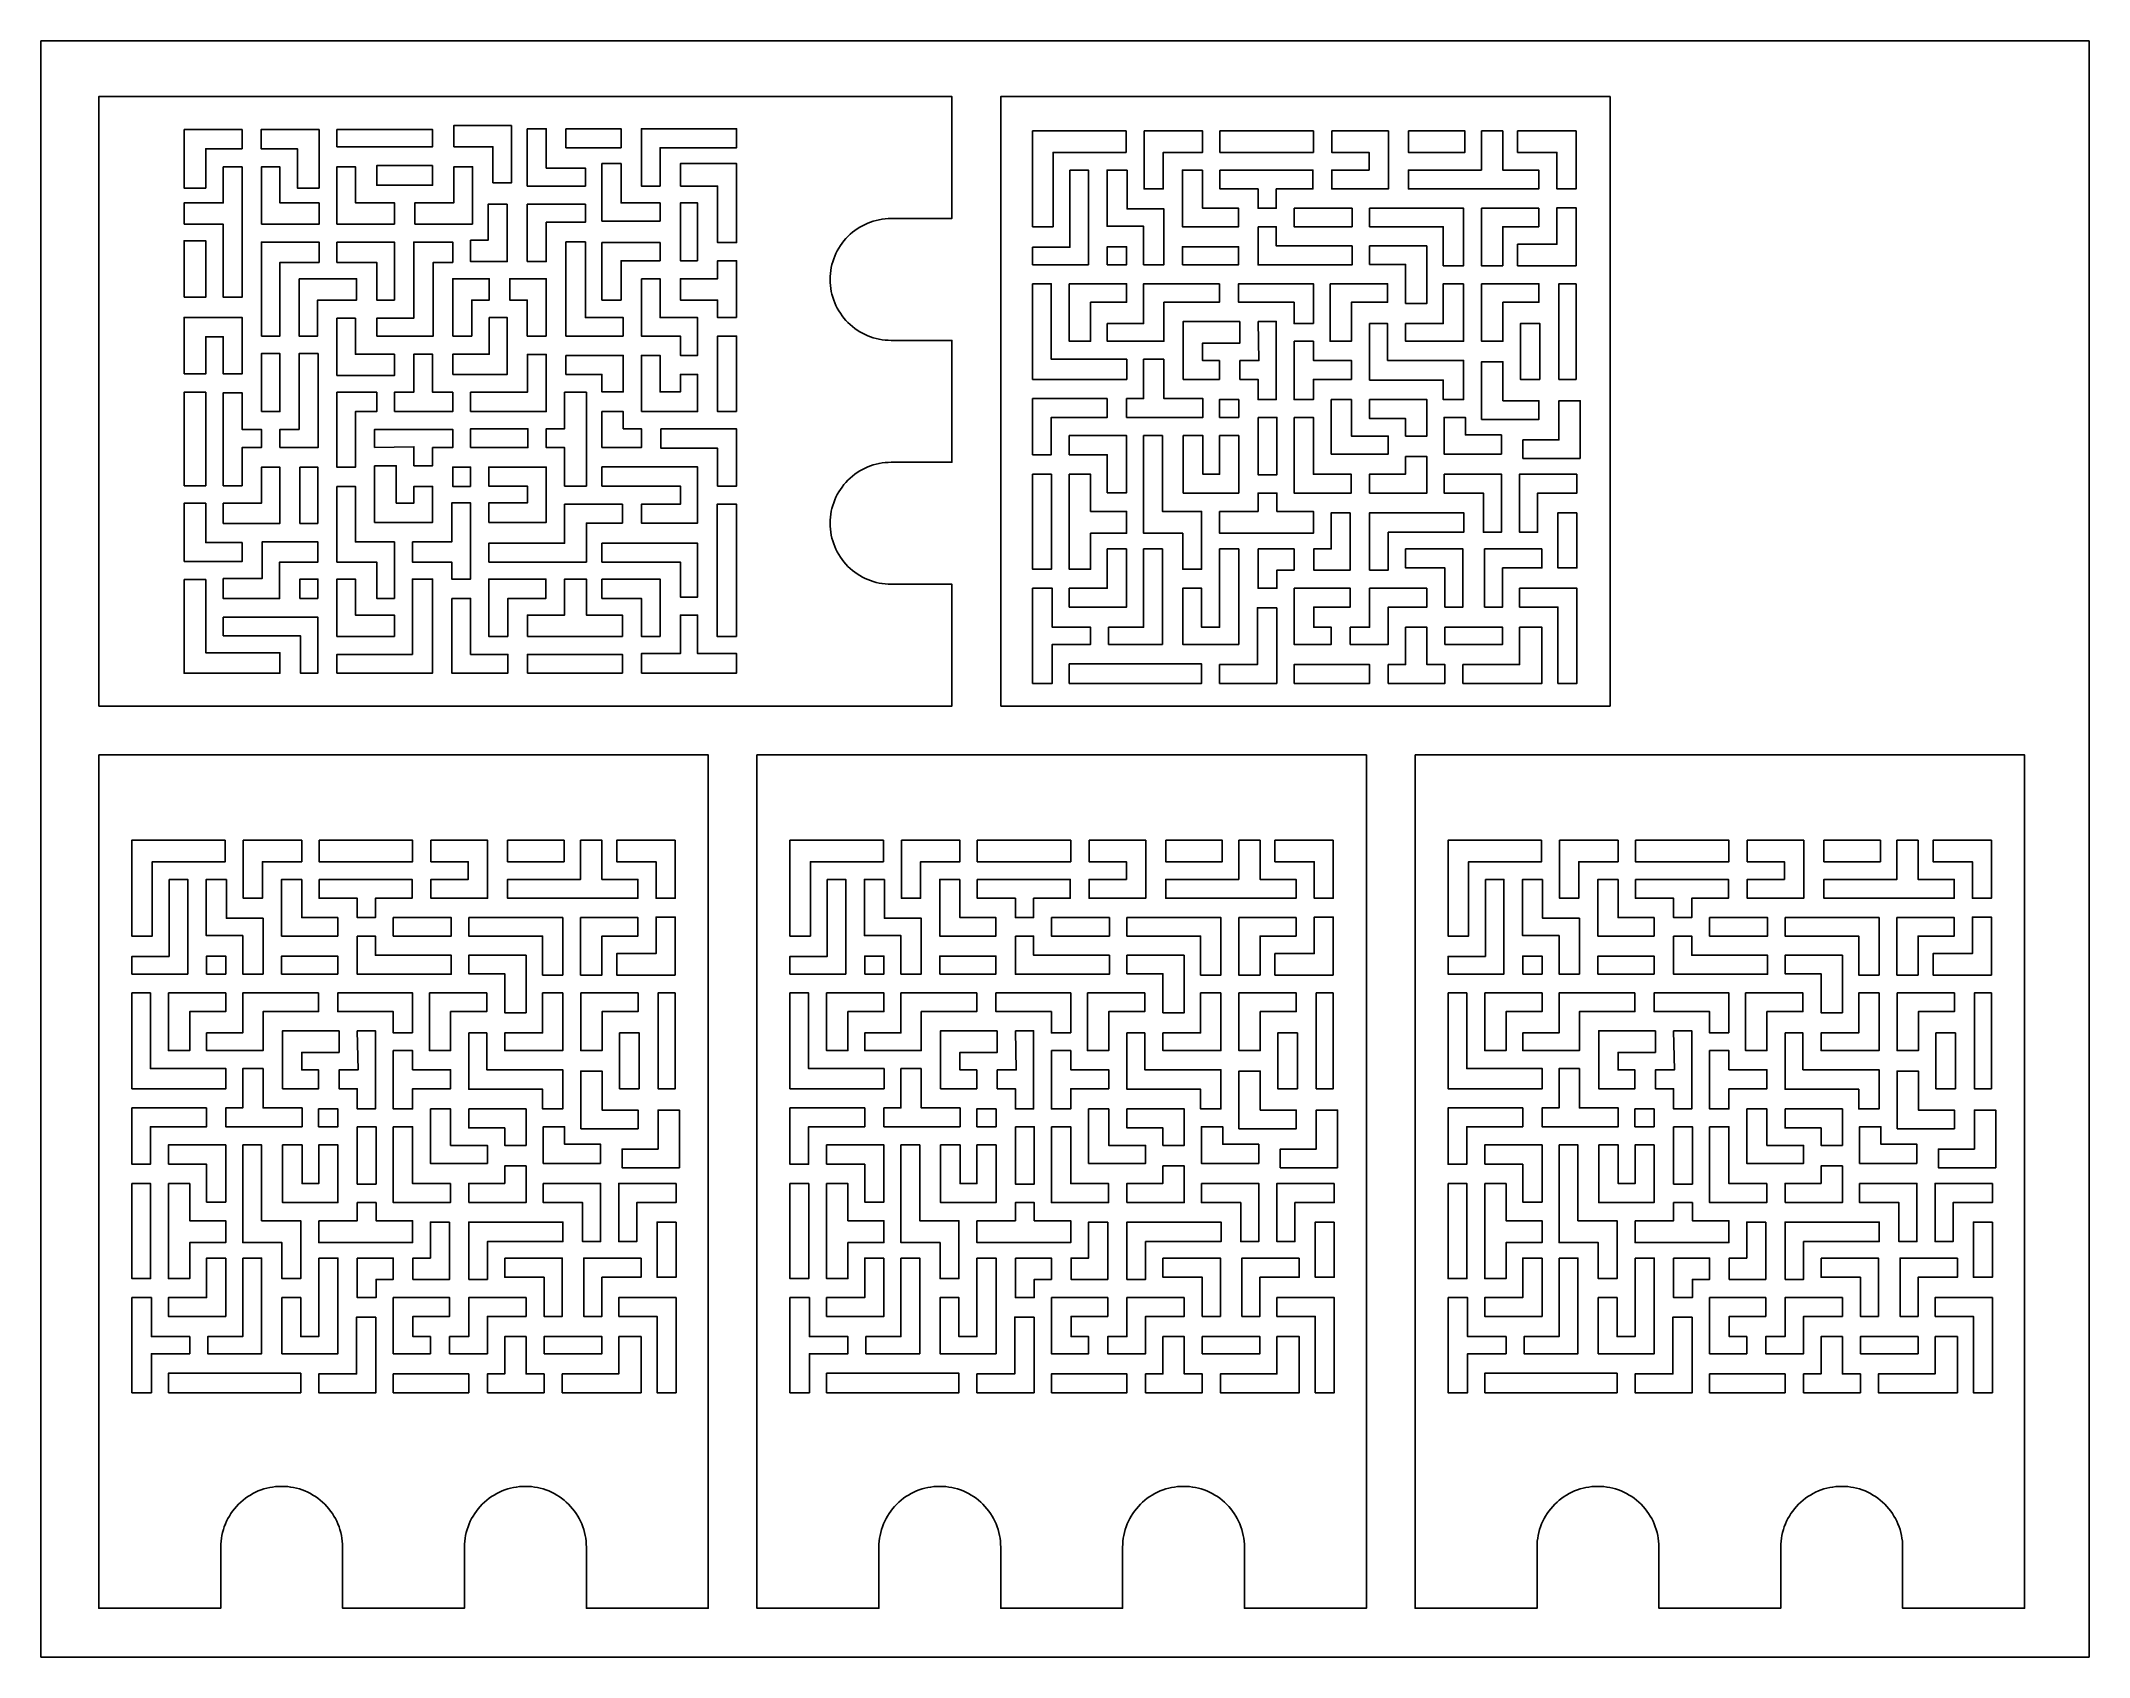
# Model space of a CAD drawing. Header units: millimetres. Extents: x 0 to 840, y 0 to 663.
import ezdxf

# ---------------------------------------------------------------- set-up
doc = ezdxf.new("R2010")
doc.units = ezdxf.units.MM

msp = doc.modelspace()

# ---------------------------------------------------------------- linework, layer by layer
for points in [[(0, 0), (840.21, 0), (840.21, 662.81), (0, 662.81)], [(393.74, 390), (643.74, 390), (643.74, 640), (393.74, 640)]]:
    msp.add_lwpolyline(points, close=True)
for points in [[(23.74, 390), (23.74, 640), (373.74, 640), (373.74, 590), (348.74, 590, 0.414214), (323.74, 565, 0.414214), (348.74, 540), (373.74, 540), (373.74, 490), (348.74, 490, 0.414214), (323.74, 465, 0.414214), (348.74, 440), (373.74, 440), (373.74, 390), (23.74, 390)], [(23.74, 370), (273.74, 370), (273.74, 20), (223.74, 20), (223.74, 45, 0.414214), (198.74, 70, 0.414214), (173.74, 45), (173.74, 20), (123.74, 20), (123.74, 45, 0.414214), (98.74, 70, 0.414214), (73.74, 45), (73.74, 20), (23.74, 20), (23.74, 370)], [(293.74, 370), (543.74, 370), (543.74, 20), (493.74, 20), (493.74, 45, 0.414214), (468.74, 70, 0.414214), (443.74, 45), (443.74, 20), (393.74, 20), (393.74, 45, 0.414214), (368.74, 70, 0.414214), (343.74, 45), (343.74, 20), (293.74, 20), (293.74, 370)], [(563.74, 370), (813.74, 370), (813.74, 20), (763.74, 20), (763.74, 45, 0.414214), (738.74, 70, 0.414214), (713.74, 45), (713.74, 20), (663.74, 20), (663.74, 45, 0.414214), (638.74, 70, 0.414214), (613.74, 45), (613.74, 20), (563.74, 20), (563.74, 370)]]:
    msp.add_lwpolyline(points, format="xyb")
at = {"color": 244, "true_color": 0x991b1e}
for points in [[(58.74, 626.44), (58.74, 602.47), (67.58, 602.47), (67.58, 618.6), (82.53, 618.6), (82.53, 626.44), (58.74, 626.44)], [(114.07, 626.44), (114.07, 602.47), (105.22, 602.47), (105.22, 618.6), (90.27, 618.6), (90.27, 626.44), (114.07, 626.44)], [(193.05, 628.18), (193.05, 604.66), (185.44, 604.66), (185.44, 619.45), (169.42, 619.45), (169.42, 628.18), (193.05, 628.18)], [(193.05, 628.18), (193.05, 604.66), (185.44, 604.66), (185.44, 619.45), (169.42, 619.45), (169.42, 628.18), (193.05, 628.18)], [(199.48, 626.8), (199.48, 603.28), (223.35, 603.28), (223.35, 610.67), (207.31, 610.67), (207.31, 626.8), (199.48, 626.8)], [(254.02, 603.28), (246.33, 603.28), (246.33, 626.8), (285.34, 626.8), (285.34, 619.02), (254.02, 619.02), (254.02, 603.28)], [(445.16, 625.92), (445.16, 617.08), (415.2, 617.08), (415.2, 586.6), (406.79, 586.6), (406.79, 625.92), (445.16, 625.92)], [(452.56, 625.92), (476.54, 625.92), (476.54, 617.08), (460.41, 617.08), (460.41, 602.13), (452.56, 602.13), (452.56, 625.92)], [(529.54, 625.92), (552.76, 625.92), (552.76, 602.13), (529.54, 602.13), (529.54, 609.85), (544.82, 609.85), (544.82, 617.08), (529.54, 617.08), (529.54, 625.92)], [(590.93, 625.92), (599.67, 625.92), (599.67, 609.85), (614.45, 609.85), (614.45, 602.13), (560.99, 602.13), (560.99, 609.85), (590.93, 609.85), (590.93, 625.92)], [(629.74, 625.92), (605.76, 625.92), (605.76, 617.08), (621.89, 617.08), (621.89, 602.13), (629.74, 602.13), (629.74, 625.92)], [(58.74, 587.64), (58.74, 596.37), (74.81, 596.37), (74.81, 611.16), (82.53, 611.16), (82.53, 557.7), (74.81, 557.7), (74.81, 587.64), (58.74, 587.64)], [(90.44, 587.64), (90.44, 611.16), (98.06, 611.16), (98.06, 596.37), (114.07, 596.37), (114.07, 587.64), (90.44, 587.64)], [(121.39, 587.72), (121.39, 611.25), (129.01, 611.25), (129.01, 596.46), (145.02, 596.46), (145.02, 587.72), (121.39, 587.72)], [(177.04, 587.72), (177.04, 611.25), (169.42, 611.25), (169.42, 596.46), (153.41, 596.46), (153.41, 587.72), (177.04, 587.72)], [(230.15, 612.49), (230.15, 588.97), (254.02, 588.97), (254.02, 596.36), (237.98, 596.36), (237.98, 612.49), (230.15, 612.49)], [(262.33, 603.28), (262.33, 612.49), (285.34, 612.49), (285.34, 580.09), (277.6, 580.09), (277.6, 603.28), (262.33, 603.28)], [(422.15, 609.85), (429.74, 609.85), (429.74, 571.03), (406.83, 571.03), (406.83, 578.24), (422.15, 578.24), (422.15, 609.85)], [(445.6, 609.85), (437.4, 609.85), (437.4, 586.79), (452.36, 586.79), (452.36, 571.03), (460.67, 571.03), (460.67, 593.94), (445.6, 593.94), (445.6, 609.85)], [(476.54, 609.85), (468.25, 609.85), (468.25, 586.6), (491.3, 586.6), (491.3, 594.22), (476.54, 594.22), (476.54, 609.85)], [(483.66, 609.85), (521.8, 609.85), (521.8, 602.13), (506.77, 602.13), (506.77, 594.22), (499.3, 594.22), (499.3, 602.13), (483.66, 602.13), (483.66, 609.85)], [(191.28, 595.86), (191.28, 572.34), (176.26, 572.34), (176.26, 581.07), (183.45, 581.07), (183.45, 595.86), (191.28, 595.86)], [(199.48, 572.34), (199.48, 595.86), (223.35, 595.86), (223.35, 588.47), (207.31, 588.47), (207.31, 572.34), (199.48, 572.34)], [(545.07, 594.22), (583.61, 594.22), (583.61, 570.59), (575.31, 570.59), (575.31, 586.6), (545.07, 586.6), (545.07, 594.22)], [(590.93, 594.22), (614.45, 594.22), (614.45, 586.6), (599.67, 586.6), (599.67, 570.59), (590.93, 570.59), (590.93, 594.22)], [(629.74, 570.59), (605.76, 570.59), (605.76, 579.44), (621.89, 579.44), (621.89, 594.39), (629.74, 594.39), (629.74, 570.59)], [(90.44, 541.78), (90.44, 580.32), (114.07, 580.32), (114.07, 572.02), (98.06, 572.02), (98.06, 541.78), (90.44, 541.78)], [(121.39, 580.32), (121.39, 572.02), (137.75, 572.02), (137.75, 556.57), (145.02, 556.57), (145.02, 580.32), (121.39, 580.32)], [(137.75, 541.78), (137.75, 549.11), (152.9, 549.11), (152.9, 580.32), (168.9, 580.32), (168.9, 572.02), (160.9, 572.02), (160.9, 541.78), (137.75, 541.78)], [(238.88, 541.78), (215.36, 541.78), (215.36, 580.4), (223.35, 580.4), (223.35, 549.39), (238.88, 549.39), (238.88, 541.78)], [(230.15, 556.57), (230.15, 580.09), (254.02, 580.09), (254.02, 572.7), (237.98, 572.7), (237.98, 556.57), (230.15, 556.57)], [(499.3, 586.6), (499.3, 570.95), (537.88, 570.95), (537.88, 578.78), (506.77, 578.78), (506.77, 586.6), (499.3, 586.6)], [(285.34, 549.39), (277.6, 549.39), (277.6, 556.57), (262.33, 556.57), (262.33, 565.3), (277.6, 565.3), (277.6, 572.7), (285.34, 572.7), (285.34, 549.39)], [(568.59, 578.78), (545.07, 578.78), (545.07, 571.16), (559.86, 571.16), (559.86, 555.15), (568.59, 555.15), (568.59, 578.78)], [(105.88, 565.3), (105.88, 541.78), (113.5, 541.78), (113.5, 556.57), (129.51, 556.57), (129.51, 565.3), (105.88, 565.3)], [(168.9, 541.78), (168.9, 565.3), (183.92, 565.3), (183.92, 556.57), (176.74, 556.57), (176.74, 541.78), (168.9, 541.78)], [(207.31, 541.78), (207.31, 565.3), (192.3, 565.3), (192.3, 556.57), (199.48, 556.57), (199.48, 541.78), (207.31, 541.78)], [(246.33, 565.3), (246.33, 541.78), (262.33, 541.78), (262.33, 533.87), (269.37, 533.87), (269.37, 549.39), (254.01, 549.39), (254.01, 565.3), (246.33, 565.3)], [(406.83, 563.27), (414.49, 563.27), (414.49, 532.25), (445.43, 532.25), (445.43, 523.98), (406.83, 523.98), (406.83, 563.27)], [(421.87, 563.27), (445.39, 563.27), (445.39, 555.65), (430.6, 555.65), (430.6, 539.64), (421.87, 539.64), (421.87, 563.27)], [(483.44, 563.27), (483.44, 555.65), (460.67, 555.65), (460.67, 539.64), (437.47, 539.64), (437.47, 546.91), (452.36, 546.91), (452.36, 563.27), (483.44, 563.27)], [(522.02, 546.91), (522.02, 563.27), (491.3, 563.27), (491.3, 555.65), (514.08, 555.65), (514.08, 546.91), (522.02, 546.91)], [(528.88, 563.27), (552.41, 563.27), (552.41, 555.65), (537.62, 555.65), (537.62, 539.64), (528.88, 539.64), (528.88, 563.27)], [(583.61, 563.27), (575.31, 563.27), (575.31, 546.91), (559.86, 546.91), (559.86, 539.64), (583.61, 539.64), (583.61, 563.27)], [(591.02, 563.27), (614.54, 563.27), (614.54, 555.65), (599.75, 555.65), (599.75, 539.64), (591.02, 539.64), (591.02, 563.27)], [(58.74, 526.25), (58.74, 549.46), (82.53, 549.46), (82.53, 526.25), (74.81, 526.25), (74.81, 541.53), (67.58, 541.53), (67.58, 526.25), (58.74, 526.25)], [(121.39, 525.59), (121.39, 549.11), (129.01, 549.11), (129.01, 534.32), (145.02, 534.32), (145.02, 525.59), (121.39, 525.59)], [(168.9, 526.03), (168.9, 534.32), (183.92, 534.32), (183.92, 549.39), (191.28, 549.39), (191.28, 526.03), (168.9, 526.03)], [(491.86, 547.77), (468.65, 547.77), (468.65, 523.98), (483.44, 523.98), (483.44, 531.69), (476.58, 531.69), (476.58, 538.93), (491.86, 538.93), (491.86, 547.77)], [(499.3, 547.77), (506.77, 547.77), (506.77, 515.76), (499.3, 515.76), (499.3, 523.98), (491.86, 523.98), (491.86, 531.69), (499.65, 531.69), (499.3, 547.77)], [(545.07, 546.91), (552.41, 546.91), (552.41, 531.76), (583.61, 531.76), (583.61, 515.76), (575.31, 515.76), (575.31, 523.76), (545.07, 523.76), (545.07, 546.91)], [(514.08, 539.64), (522.02, 539.64), (522.02, 531.76), (537.62, 531.76), (537.62, 523.98), (522.02, 523.98), (522.02, 515.76), (514.08, 515.76), (514.08, 539.64)], [(98.06, 496.01), (113.71, 496.01), (113.71, 534.58), (105.88, 534.58), (105.88, 503.47), (98.06, 503.47), (98.06, 496.01)], [(145.02, 510.79), (145.02, 518.72), (152.9, 518.72), (152.9, 534.32), (160.68, 534.32), (160.68, 518.72), (168.9, 518.72), (168.9, 510.79), (145.02, 510.79)], [(176.27, 510.79), (176.27, 518.72), (199.57, 518.72), (199.57, 534.25), (207.31, 534.25), (207.31, 510.79), (176.27, 510.79)], [(215.36, 533.87), (238.88, 533.87), (238.88, 518.85), (230.15, 518.85), (230.15, 526.03), (215.36, 526.03), (215.36, 533.87)], [(246.33, 510.79), (246.33, 533.87), (254.01, 533.87), (254.01, 518.85), (262.33, 518.85), (262.33, 526.03), (269.37, 526.03), (269.37, 510.79), (246.33, 510.79)], [(460.67, 532.25), (452.36, 532.25), (452.36, 516.17), (445.39, 516.17), (445.39, 508.39), (445.39, 508.39), (476.65, 508.39), (476.65, 516.17), (460.67, 516.17), (460.67, 532.25)], [(591.02, 507.62), (614.54, 507.62), (614.54, 515.24), (599.75, 515.24), (599.75, 531.25), (591.02, 531.25), (591.02, 507.62)], [(74.81, 480.37), (74.81, 518.51), (82.53, 518.51), (82.53, 503.47), (90.44, 503.47), (90.44, 496.01), (82.53, 496.01), (82.53, 480.37), (74.81, 480.37)], [(137.75, 518.72), (121.39, 518.72), (121.39, 488), (129.01, 488), (129.01, 510.79), (137.75, 510.79), (137.75, 518.72)], [(214.81, 480.22), (214.81, 496.01), (207.31, 496.01), (207.31, 503.76), (214.81, 503.76), (214.81, 518.72), (223.78, 518.72), (223.78, 480.22), (214.81, 480.22)], [(437.47, 516.17), (437.47, 508.39), (414.49, 508.39), (414.49, 493.07), (406.83, 493.07), (406.83, 516.17), (437.47, 516.17)], [(529.33, 515.76), (537.62, 515.76), (537.62, 500.74), (552.69, 500.74), (552.69, 493.38), (529.33, 493.38), (529.33, 515.76)], [(545.07, 515.76), (568.59, 515.76), (568.59, 500.74), (559.86, 500.74), (559.86, 507.92), (545.07, 507.92), (545.07, 515.76)], [(631.48, 491.61), (607.95, 491.61), (607.95, 499.22), (622.74, 499.22), (622.74, 515.24), (631.48, 515.24), (631.48, 491.61)], [(631.48, 491.61), (607.95, 491.61), (607.95, 499.22), (622.74, 499.22), (622.74, 515.24), (631.48, 515.24), (631.48, 491.61)], [(230.15, 496.01), (230.15, 510.79), (238.88, 510.79), (238.88, 503.76), (246.33, 503.76), (246.33, 496.01), (230.15, 496.01)], [(514.08, 508.39), (522.02, 508.39), (522.02, 485.08), (537.54, 485.08), (537.54, 477.35), (514.08, 477.35), (514.08, 508.39)], [(599.16, 493.38), (575.63, 493.38), (575.63, 508.4), (584.37, 508.4), (584.37, 501.21), (599.16, 501.21), (599.16, 493.38)], [(136.89, 496.01), (136.89, 503.47), (168.9, 503.47), (168.9, 496.01), (160.68, 496.01), (160.68, 488.56), (152.97, 488.56), (152.97, 496.35), (136.89, 496.01)], [(254.3, 503.69), (254.3, 495.75), (277.6, 495.75), (277.6, 480.22), (285.34, 480.22), (285.34, 503.69), (254.3, 503.69)], [(421.87, 493.07), (421.87, 500.97), (445.39, 500.97), (445.39, 477.49), (437.47, 477.49), (437.47, 493.07), (421.87, 493.07)], [(452.36, 500.97), (460.09, 500.97), (460.09, 469.85), (476.12, 469.85), (476.12, 446.13), (468.39, 446.13), (468.39, 460.88), (452.36, 460.88), (452.36, 500.97)], [(468.65, 500.97), (476.65, 500.97), (476.65, 485.08), (483.52, 485.08), (483.52, 500.97), (491.36, 500.97), (491.36, 477.35), (468.65, 477.35), (468.65, 500.97)], [(74.81, 473.24), (74.81, 464.96), (98.06, 464.96), (98.06, 488), (90.44, 488), (90.44, 473.24), (74.81, 473.24)], [(136.89, 488.56), (136.89, 465.35), (160.68, 465.35), (160.68, 480.14), (152.97, 480.14), (152.97, 473.28), (145.73, 473.28), (145.73, 488.56), (136.89, 488.56)], [(183.69, 465.35), (183.69, 473.36), (199.57, 473.36), (199.57, 480.22), (183.69, 480.22), (183.69, 488.06), (207.31, 488.06), (207.31, 465.35), (183.69, 465.35)], [(230.15, 480.22), (230.15, 488.12), (269.37, 488.12), (269.37, 465.1), (246.33, 465.1), (246.33, 472.83), (262.33, 472.83), (262.33, 480.22), (230.15, 480.22)], [(545.07, 477.35), (568.59, 477.35), (568.59, 492.36), (559.86, 492.36), (559.86, 485.18), (545.07, 485.18), (545.07, 477.35)], [(121.39, 480.14), (129.01, 480.14), (129.01, 457.38), (145.02, 457.38), (145.02, 434.18), (137.75, 434.18), (137.75, 449.07), (121.39, 449.07), (121.39, 480.14)], [(421.87, 485.08), (430.6, 485.08), (430.6, 469.85), (445.39, 469.85), (445.39, 460.88), (430.6, 460.88), (430.6, 446.13), (421.87, 446.13), (421.87, 485.08)], [(575.63, 485.18), (599.16, 485.18), (599.16, 461.31), (591.76, 461.31), (591.76, 477.35), (575.63, 477.35), (575.63, 485.18)], [(630.1, 485.18), (606.57, 485.18), (606.57, 461.31), (613.97, 461.31), (613.97, 477.35), (630.1, 477.35), (630.1, 485.18)], [(58.74, 449.27), (58.74, 473.24), (67.58, 473.24), (67.58, 457.11), (82.53, 457.11), (82.53, 449.27), (58.74, 449.27)], [(152.41, 457.38), (152.41, 449.07), (168.49, 449.07), (168.49, 442.1), (176.27, 442.1), (176.27, 442.1), (176.27, 473.36), (168.49, 473.36), (168.49, 457.38), (152.41, 457.38)], [(183.69, 449.07), (183.69, 456.79), (214.81, 456.79), (214.81, 472.83), (238.53, 472.83), (238.53, 465.1), (223.78, 465.1), (223.78, 449.07), (183.69, 449.07)], [(483.52, 469.85), (499.3, 469.85), (499.3, 477.35), (507.05, 477.35), (507.05, 469.85), (522.02, 469.85), (522.02, 460.88), (483.52, 460.88), (483.52, 469.85)], [(537.16, 469.3), (537.16, 445.78), (522.14, 445.78), (522.14, 454.51), (529.33, 454.51), (529.33, 469.3), (537.16, 469.3)], [(545.07, 445.78), (545.07, 469.3), (583.7, 469.3), (583.7, 461.31), (552.69, 461.31), (552.69, 445.78), (545.07, 445.78)], [(74.81, 442.31), (74.81, 434.11), (97.87, 434.11), (97.87, 449.07), (113.63, 449.07), (113.63, 457.38), (90.72, 457.38), (90.72, 442.31), (74.81, 442.31)], [(230.15, 449.07), (230.15, 456.79), (269.37, 456.79), (269.37, 434.7), (262.33, 434.7), (262.33, 449.07), (230.15, 449.07)], [(445.39, 454.51), (437.47, 454.51), (437.47, 438.33), (421.87, 438.33), (421.87, 430.65), (445.39, 430.65), (445.39, 454.51)], [(452.36, 454.51), (460.09, 454.51), (460.09, 415.29), (438, 415.29), (438, 422.33), (452.36, 422.33), (452.36, 454.51)], [(483.52, 454.51), (491.41, 454.51), (491.41, 415.29), (468.39, 415.29), (468.39, 438.33), (476.12, 438.33), (476.12, 422.33), (483.52, 422.33), (483.52, 454.51)], [(499.3, 454.51), (514.08, 454.51), (514.08, 445.78), (507.05, 445.78), (507.05, 438.33), (499.3, 438.33), (499.3, 454.51)], [(559.86, 454.51), (583.38, 454.51), (583.38, 430.64), (575.99, 430.64), (575.99, 446.68), (559.86, 446.68), (559.86, 454.51)], [(615.78, 454.51), (592.26, 454.51), (592.26, 430.64), (599.65, 430.64), (599.65, 446.68), (615.78, 446.68), (615.78, 454.51)], [(58.74, 441.87), (67.58, 441.87), (67.58, 411.9), (98.06, 411.9), (98.06, 403.5), (58.74, 403.5), (58.74, 441.87)], [(121.39, 403.54), (121.39, 411.2), (152.41, 411.2), (152.41, 442.14), (160.68, 442.14), (160.68, 403.54), (121.39, 403.54)], [(121.39, 418.58), (121.39, 442.1), (129.01, 442.1), (129.01, 427.31), (145.02, 427.31), (145.02, 418.58), (121.39, 418.58)], [(191.59, 418.58), (183.69, 418.58), (183.69, 442.1), (207.17, 442.1), (207.17, 434.18), (191.59, 434.18), (191.59, 418.58)], [(199.57, 418.58), (199.57, 427.31), (214.81, 427.31), (214.81, 442.1), (223.78, 442.1), (223.78, 427.31), (238.53, 427.31), (238.53, 418.58), (199.57, 418.58)], [(230.15, 442.1), (230.15, 434.18), (246.33, 434.18), (246.33, 418.58), (254.01, 418.58), (254.01, 442.1), (230.15, 442.1)], [(406.83, 438.33), (414.84, 438.33), (414.84, 422.33), (430.6, 422.33), (430.6, 415.29), (414.84, 415.29), (414.84, 399.32), (406.83, 399.32), (406.83, 438.33)], [(514.08, 438.33), (537.16, 438.33), (537.16, 430.65), (522.14, 430.65), (522.14, 422.33), (529.33, 422.33), (529.33, 415.29), (514.08, 415.29), (514.08, 438.33)], [(568.59, 438.33), (545.07, 438.33), (545.07, 422.33), (537.16, 422.33), (537.16, 415.29), (552.69, 415.29), (552.69, 430.65), (568.59, 430.65), (568.59, 438.33)], [(606.57, 430.64), (606.57, 438.33), (630.1, 438.33), (630.1, 399.32), (622.31, 399.32), (622.31, 430.64), (606.57, 430.64)], [(168.49, 434.18), (176.27, 434.18), (176.27, 411.2), (191.59, 411.2), (191.59, 403.54), (168.49, 403.54), (168.49, 434.18)], [(506.98, 430.36), (499.04, 430.36), (499.04, 407.06), (483.52, 407.06), (483.52, 399.32), (506.98, 399.32), (506.98, 430.36)], [(74.81, 418.85), (74.81, 426.45), (113.63, 426.45), (113.63, 403.54), (106.42, 403.54), (106.42, 418.85), (74.81, 418.85)], [(246.33, 403.54), (246.33, 411.55), (262.33, 411.55), (262.33, 427.31), (269.37, 427.31), (269.37, 411.55), (285.34, 411.55), (285.34, 403.54), (246.33, 403.54)], [(552.69, 399.32), (552.69, 407.06), (559.86, 407.06), (559.86, 422.33), (568.59, 422.33), (568.59, 407.06), (575.99, 407.06), (575.99, 399.32), (552.69, 399.32)], [(606.57, 422.33), (615.78, 422.33), (615.78, 399.32), (583.38, 399.32), (583.38, 407.06), (606.57, 407.06), (606.57, 422.33)], [(75.61, 335), (75.61, 326.15), (45.64, 326.15), (45.64, 295.68), (37.24, 295.68), (37.24, 335), (75.61, 335)], [(83, 335), (106.98, 335), (106.98, 326.15), (90.85, 326.15), (90.85, 311.21), (83, 311.21), (83, 335)], [(159.99, 335), (183.2, 335), (183.2, 311.21), (159.99, 311.21), (159.99, 318.92), (175.27, 318.92), (175.27, 326.15), (159.99, 326.15), (159.99, 335)], [(221.38, 335), (230.11, 335), (230.11, 318.92), (244.9, 318.92), (244.9, 311.21), (191.43, 311.21), (191.43, 318.92), (221.38, 318.92), (221.38, 335)], [(260.18, 335), (236.21, 335), (236.21, 326.15), (252.34, 326.15), (252.34, 311.21), (260.18, 311.21), (260.18, 335)], [(345.61, 335), (345.61, 326.15), (315.64, 326.15), (315.64, 295.68), (307.24, 295.68), (307.24, 335), (345.61, 335)], [(353, 335), (376.98, 335), (376.98, 326.15), (360.85, 326.15), (360.85, 311.21), (353, 311.21), (353, 335)], [(429.99, 335), (453.2, 335), (453.2, 311.21), (429.99, 311.21), (429.99, 318.92), (445.27, 318.92), (445.27, 326.15), (429.99, 326.15), (429.99, 335)], [(491.38, 335), (500.11, 335), (500.11, 318.92), (514.9, 318.92), (514.9, 311.21), (461.43, 311.21), (461.43, 318.92), (491.38, 318.92), (491.38, 335)], [(530.18, 335), (506.21, 335), (506.21, 326.15), (522.34, 326.15), (522.34, 311.21), (530.18, 311.21), (530.18, 335)], [(615.61, 335), (615.61, 326.15), (585.64, 326.15), (585.64, 295.68), (577.24, 295.68), (577.24, 335), (615.61, 335)], [(623, 335), (646.98, 335), (646.98, 326.15), (630.85, 326.15), (630.85, 311.21), (623, 311.21), (623, 335)], [(699.99, 335), (723.2, 335), (723.2, 311.21), (699.99, 311.21), (699.99, 318.92), (715.27, 318.92), (715.27, 326.15), (699.99, 326.15), (699.99, 335)], [(761.38, 335), (770.11, 335), (770.11, 318.92), (784.9, 318.92), (784.9, 311.21), (731.43, 311.21), (731.43, 318.92), (761.38, 318.92), (761.38, 335)], [(800.18, 335), (776.21, 335), (776.21, 326.15), (792.34, 326.15), (792.34, 311.21), (800.18, 311.21), (800.18, 335)], [(52.59, 318.93), (60.19, 318.93), (60.19, 280.11), (37.28, 280.11), (37.28, 287.32), (52.59, 287.32), (52.59, 318.93)], [(76.05, 318.93), (67.84, 318.93), (67.84, 295.86), (82.8, 295.86), (82.8, 280.11), (91.12, 280.11), (91.12, 303.02), (76.05, 303.02), (76.05, 318.93)], [(106.98, 318.92), (98.7, 318.92), (98.7, 295.68), (121.74, 295.68), (121.74, 303.3), (106.98, 303.3), (106.98, 318.92)], [(114.1, 318.92), (152.25, 318.92), (152.25, 311.21), (137.21, 311.21), (137.21, 303.3), (129.75, 303.3), (129.75, 311.21), (114.1, 311.21), (114.1, 318.92)], [(322.59, 318.93), (330.19, 318.93), (330.19, 280.11), (307.28, 280.11), (307.28, 287.32), (322.59, 287.32), (322.59, 318.93)], [(346.05, 318.93), (337.84, 318.93), (337.84, 295.86), (352.8, 295.86), (352.8, 280.11), (361.12, 280.11), (361.12, 303.02), (346.05, 303.02), (346.05, 318.93)], [(376.98, 318.92), (368.7, 318.92), (368.7, 295.68), (391.74, 295.68), (391.74, 303.3), (376.98, 303.3), (376.98, 318.92)], [(384.1, 318.92), (422.25, 318.92), (422.25, 311.21), (407.21, 311.21), (407.21, 303.3), (399.75, 303.3), (399.75, 311.21), (384.1, 311.21), (384.1, 318.92)], [(592.59, 318.93), (600.19, 318.93), (600.19, 280.11), (577.28, 280.11), (577.28, 287.32), (592.59, 287.32), (592.59, 318.93)], [(616.05, 318.93), (607.84, 318.93), (607.84, 295.86), (622.8, 295.86), (622.8, 280.11), (631.12, 280.11), (631.12, 303.02), (616.05, 303.02), (616.05, 318.93)], [(646.98, 318.92), (638.7, 318.92), (638.7, 295.68), (661.74, 295.68), (661.74, 303.3), (646.98, 303.3), (646.98, 318.92)], [(654.1, 318.92), (692.25, 318.92), (692.25, 311.21), (677.21, 311.21), (677.21, 303.3), (669.75, 303.3), (669.75, 311.21), (654.1, 311.21), (654.1, 318.92)], [(175.52, 303.3), (214.06, 303.3), (214.06, 279.67), (205.76, 279.67), (205.76, 295.68), (175.52, 295.68), (175.52, 303.3)], [(221.38, 303.3), (244.9, 303.3), (244.9, 295.68), (230.11, 295.68), (230.11, 279.67), (221.38, 279.67), (221.38, 303.3)], [(260.18, 279.67), (236.21, 279.67), (236.21, 288.52), (252.34, 288.52), (252.34, 303.46), (260.18, 303.46), (260.18, 279.67)], [(445.52, 303.3), (484.06, 303.3), (484.06, 279.67), (475.76, 279.67), (475.76, 295.68), (445.52, 295.68), (445.52, 303.3)], [(491.38, 303.3), (514.9, 303.3), (514.9, 295.68), (500.11, 295.68), (500.11, 279.67), (491.38, 279.67), (491.38, 303.3)], [(530.18, 279.67), (506.21, 279.67), (506.21, 288.52), (522.34, 288.52), (522.34, 303.46), (530.18, 303.46), (530.18, 279.67)], [(715.52, 303.3), (754.06, 303.3), (754.06, 279.67), (745.76, 279.67), (745.76, 295.68), (715.52, 295.68), (715.52, 303.3)], [(761.38, 303.3), (784.9, 303.3), (784.9, 295.68), (770.11, 295.68), (770.11, 279.67), (761.38, 279.67), (761.38, 303.3)], [(800.18, 279.67), (776.21, 279.67), (776.21, 288.52), (792.34, 288.52), (792.34, 303.46), (800.18, 303.46), (800.18, 279.67)], [(129.75, 295.68), (129.75, 280.03), (168.32, 280.03), (168.32, 287.85), (137.21, 287.85), (137.21, 295.68), (129.75, 295.68)], [(399.75, 295.68), (399.75, 280.03), (438.32, 280.03), (438.32, 287.85), (407.21, 287.85), (407.21, 295.68), (399.75, 295.68)], [(669.75, 295.68), (669.75, 280.03), (708.32, 280.03), (708.32, 287.85), (677.21, 287.85), (677.21, 295.68), (669.75, 295.68)], [(199.04, 287.85), (175.52, 287.85), (175.52, 280.24), (190.3, 280.24), (190.3, 264.23), (199.04, 264.23), (199.04, 287.85)], [(469.04, 287.85), (445.52, 287.85), (445.52, 280.24), (460.3, 280.24), (460.3, 264.23), (469.04, 264.23), (469.04, 287.85)], [(739.04, 287.85), (715.52, 287.85), (715.52, 280.24), (730.3, 280.24), (730.3, 264.23), (739.04, 264.23), (739.04, 287.85)], [(37.28, 272.35), (44.93, 272.35), (44.93, 241.33), (75.88, 241.33), (75.88, 233.05), (37.28, 233.05), (37.28, 272.35)], [(52.31, 272.35), (75.83, 272.35), (75.83, 264.73), (61.05, 264.73), (61.05, 248.72), (52.31, 248.72), (52.31, 272.35)], [(113.88, 272.35), (113.88, 264.73), (91.12, 264.73), (91.12, 248.72), (67.92, 248.72), (67.92, 255.99), (82.8, 255.99), (82.8, 272.35), (113.88, 272.35)], [(152.46, 255.99), (152.46, 272.35), (121.74, 272.35), (121.74, 264.73), (144.52, 264.73), (144.52, 255.99), (152.46, 255.99)], [(159.33, 272.35), (182.85, 272.35), (182.85, 264.73), (168.06, 264.73), (168.06, 248.72), (159.33, 248.72), (159.33, 272.35)], [(214.06, 272.35), (205.76, 272.35), (205.76, 255.99), (190.3, 255.99), (190.3, 248.72), (214.06, 248.72), (214.06, 272.35)], [(221.46, 272.35), (244.98, 272.35), (244.98, 264.73), (230.2, 264.73), (230.2, 248.72), (221.46, 248.72), (221.46, 272.35)], [(307.28, 272.35), (314.93, 272.35), (314.93, 241.33), (345.88, 241.33), (345.88, 233.05), (307.28, 233.05), (307.28, 272.35)], [(322.31, 272.35), (345.83, 272.35), (345.83, 264.73), (331.05, 264.73), (331.05, 248.72), (322.31, 248.72), (322.31, 272.35)], [(383.88, 272.35), (383.88, 264.73), (361.12, 264.73), (361.12, 248.72), (337.92, 248.72), (337.92, 255.99), (352.8, 255.99), (352.8, 272.35), (383.88, 272.35)], [(422.46, 255.99), (422.46, 272.35), (391.74, 272.35), (391.74, 264.73), (414.52, 264.73), (414.52, 255.99), (422.46, 255.99)], [(429.33, 272.35), (452.85, 272.35), (452.85, 264.73), (438.06, 264.73), (438.06, 248.72), (429.33, 248.72), (429.33, 272.35)], [(484.06, 272.35), (475.76, 272.35), (475.76, 255.99), (460.3, 255.99), (460.3, 248.72), (484.06, 248.72), (484.06, 272.35)], [(491.46, 272.35), (514.98, 272.35), (514.98, 264.73), (500.2, 264.73), (500.2, 248.72), (491.46, 248.72), (491.46, 272.35)], [(577.28, 272.35), (584.93, 272.35), (584.93, 241.33), (615.88, 241.33), (615.88, 233.05), (577.28, 233.05), (577.28, 272.35)], [(592.31, 272.35), (615.83, 272.35), (615.83, 264.73), (601.05, 264.73), (601.05, 248.72), (592.31, 248.72), (592.31, 272.35)], [(653.88, 272.35), (653.88, 264.73), (631.12, 264.73), (631.12, 248.72), (607.92, 248.72), (607.92, 255.99), (622.8, 255.99), (622.8, 272.35), (653.88, 272.35)], [(692.46, 255.99), (692.46, 272.35), (661.74, 272.35), (661.74, 264.73), (684.52, 264.73), (684.52, 255.99), (692.46, 255.99)], [(699.33, 272.35), (722.85, 272.35), (722.85, 264.73), (708.06, 264.73), (708.06, 248.72), (699.33, 248.72), (699.33, 272.35)], [(754.06, 272.35), (745.76, 272.35), (745.76, 255.99), (730.3, 255.99), (730.3, 248.72), (754.06, 248.72), (754.06, 272.35)], [(761.46, 272.35), (784.98, 272.35), (784.98, 264.73), (770.2, 264.73), (770.2, 248.72), (761.46, 248.72), (761.46, 272.35)], [(122.3, 256.85), (99.09, 256.85), (99.09, 233.05), (113.88, 233.05), (113.88, 240.77), (107.02, 240.77), (107.02, 248), (122.3, 248), (122.3, 256.85)], [(129.75, 256.85), (137.21, 256.85), (137.21, 224.83), (129.75, 224.83), (129.75, 233.05), (122.3, 233.05), (122.3, 240.77), (130.09, 240.77), (129.75, 256.85)], [(175.52, 255.99), (182.85, 255.99), (182.85, 240.84), (214.06, 240.84), (214.06, 224.83), (205.76, 224.83), (205.76, 232.84), (175.52, 232.84), (175.52, 255.99)], [(392.3, 256.85), (369.09, 256.85), (369.09, 233.05), (383.88, 233.05), (383.88, 240.77), (377.02, 240.77), (377.02, 248), (392.3, 248), (392.3, 256.85)], [(399.75, 256.85), (407.21, 256.85), (407.21, 224.83), (399.75, 224.83), (399.75, 233.05), (392.3, 233.05), (392.3, 240.77), (400.09, 240.77), (399.75, 256.85)], [(445.52, 255.99), (452.85, 255.99), (452.85, 240.84), (484.06, 240.84), (484.06, 224.83), (475.76, 224.83), (475.76, 232.84), (445.52, 232.84), (445.52, 255.99)], [(662.3, 256.85), (639.09, 256.85), (639.09, 233.05), (653.88, 233.05), (653.88, 240.77), (647.02, 240.77), (647.02, 248), (662.3, 248), (662.3, 256.85)], [(669.75, 256.85), (677.21, 256.85), (677.21, 224.83), (669.75, 224.83), (669.75, 233.05), (662.3, 233.05), (662.3, 240.77), (670.09, 240.77), (669.75, 256.85)], [(715.52, 255.99), (722.85, 255.99), (722.85, 240.84), (754.06, 240.84), (754.06, 224.83), (745.76, 224.83), (745.76, 232.84), (715.52, 232.84), (715.52, 255.99)], [(144.52, 248.72), (152.46, 248.72), (152.46, 240.84), (168.06, 240.84), (168.06, 233.05), (152.46, 233.05), (152.46, 224.83), (144.52, 224.83), (144.52, 248.72)], [(414.52, 248.72), (422.46, 248.72), (422.46, 240.84), (438.06, 240.84), (438.06, 233.05), (422.46, 233.05), (422.46, 224.83), (414.52, 224.83), (414.52, 248.72)], [(684.52, 248.72), (692.46, 248.72), (692.46, 240.84), (708.06, 240.84), (708.06, 233.05), (692.46, 233.05), (692.46, 224.83), (684.52, 224.83), (684.52, 248.72)], [(91.12, 241.33), (82.8, 241.33), (82.8, 225.24), (75.83, 225.24), (75.83, 217.46), (75.83, 217.46), (107.09, 217.46), (107.09, 225.24), (91.12, 225.24), (91.12, 241.33)], [(221.46, 216.7), (244.98, 216.7), (244.98, 224.31), (230.2, 224.31), (230.2, 240.33), (221.46, 240.33), (221.46, 216.7)], [(361.12, 241.33), (352.8, 241.33), (352.8, 225.24), (345.83, 225.24), (345.83, 217.46), (345.83, 217.46), (377.09, 217.46), (377.09, 225.24), (361.12, 225.24), (361.12, 241.33)], [(491.46, 216.7), (514.98, 216.7), (514.98, 224.31), (500.2, 224.31), (500.2, 240.33), (491.46, 240.33), (491.46, 216.7)], [(631.12, 241.33), (622.8, 241.33), (622.8, 225.24), (615.83, 225.24), (615.83, 217.46), (615.83, 217.46), (647.09, 217.46), (647.09, 225.24), (631.12, 225.24), (631.12, 241.33)], [(761.46, 216.7), (784.98, 216.7), (784.98, 224.31), (770.2, 224.31), (770.2, 240.33), (761.46, 240.33), (761.46, 216.7)], [(67.92, 225.24), (67.92, 217.46), (44.93, 217.46), (44.93, 202.14), (37.28, 202.14), (37.28, 225.24), (67.92, 225.24)], [(159.77, 224.83), (168.06, 224.83), (168.06, 209.82), (183.13, 209.82), (183.13, 202.45), (159.77, 202.45), (159.77, 224.83)], [(175.52, 224.83), (199.04, 224.83), (199.04, 209.82), (190.3, 209.82), (190.3, 217), (175.52, 217), (175.52, 224.83)], [(261.92, 200.69), (238.4, 200.69), (238.4, 208.3), (253.18, 208.3), (253.18, 224.31), (261.92, 224.31), (261.92, 200.69)], [(261.92, 200.69), (238.4, 200.69), (238.4, 208.3), (253.18, 208.3), (253.18, 224.31), (261.92, 224.31), (261.92, 200.69)], [(337.92, 225.24), (337.92, 217.46), (314.93, 217.46), (314.93, 202.14), (307.28, 202.14), (307.28, 225.24), (337.92, 225.24)], [(429.77, 224.83), (438.06, 224.83), (438.06, 209.82), (453.13, 209.82), (453.13, 202.45), (429.77, 202.45), (429.77, 224.83)], [(445.52, 224.83), (469.04, 224.83), (469.04, 209.82), (460.3, 209.82), (460.3, 217), (445.52, 217), (445.52, 224.83)], [(531.92, 200.69), (508.4, 200.69), (508.4, 208.3), (523.18, 208.3), (523.18, 224.31), (531.92, 224.31), (531.92, 200.69)], [(531.92, 200.69), (508.4, 200.69), (508.4, 208.3), (523.18, 208.3), (523.18, 224.31), (531.92, 224.31), (531.92, 200.69)], [(607.92, 225.24), (607.92, 217.46), (584.93, 217.46), (584.93, 202.14), (577.28, 202.14), (577.28, 225.24), (607.92, 225.24)], [(699.77, 224.83), (708.06, 224.83), (708.06, 209.82), (723.13, 209.82), (723.13, 202.45), (699.77, 202.45), (699.77, 224.83)], [(715.52, 224.83), (739.04, 224.83), (739.04, 209.82), (730.3, 209.82), (730.3, 217), (715.52, 217), (715.52, 224.83)], [(801.92, 200.69), (778.4, 200.69), (778.4, 208.3), (793.18, 208.3), (793.18, 224.31), (801.92, 224.31), (801.92, 200.69)], [(801.92, 200.69), (778.4, 200.69), (778.4, 208.3), (793.18, 208.3), (793.18, 224.31), (801.92, 224.31), (801.92, 200.69)], [(144.52, 217.46), (152.46, 217.46), (152.46, 194.16), (167.99, 194.16), (167.99, 186.42), (144.52, 186.42), (144.52, 217.46)], [(229.6, 202.45), (206.08, 202.45), (206.08, 217.47), (214.81, 217.47), (214.81, 210.29), (229.6, 210.29), (229.6, 202.45)], [(414.52, 217.46), (422.46, 217.46), (422.46, 194.16), (437.99, 194.16), (437.99, 186.42), (414.52, 186.42), (414.52, 217.46)], [(499.6, 202.45), (476.08, 202.45), (476.08, 217.47), (484.81, 217.47), (484.81, 210.29), (499.6, 210.29), (499.6, 202.45)], [(684.52, 217.46), (692.46, 217.46), (692.46, 194.16), (707.99, 194.16), (707.99, 186.42), (684.52, 186.42), (684.52, 217.46)], [(769.6, 202.45), (746.08, 202.45), (746.08, 217.47), (754.81, 217.47), (754.81, 210.29), (769.6, 210.29), (769.6, 202.45)], [(52.31, 202.14), (52.31, 210.04), (75.83, 210.04), (75.83, 186.57), (67.92, 186.57), (67.92, 202.14), (52.31, 202.14)], [(82.8, 210.04), (90.53, 210.04), (90.53, 178.92), (106.56, 178.92), (106.56, 155.21), (98.84, 155.21), (98.84, 169.95), (82.8, 169.95), (82.8, 210.04)], [(99.09, 210.04), (107.09, 210.04), (107.09, 194.16), (113.96, 194.16), (113.96, 210.04), (121.8, 210.04), (121.8, 186.42), (99.09, 186.42), (99.09, 210.04)], [(322.31, 202.14), (322.31, 210.04), (345.83, 210.04), (345.83, 186.57), (337.92, 186.57), (337.92, 202.14), (322.31, 202.14)], [(352.8, 210.04), (360.53, 210.04), (360.53, 178.92), (376.56, 178.92), (376.56, 155.21), (368.84, 155.21), (368.84, 169.95), (352.8, 169.95), (352.8, 210.04)], [(369.09, 210.04), (377.09, 210.04), (377.09, 194.16), (383.96, 194.16), (383.96, 210.04), (391.8, 210.04), (391.8, 186.42), (369.09, 186.42), (369.09, 210.04)], [(592.31, 202.14), (592.31, 210.04), (615.83, 210.04), (615.83, 186.57), (607.92, 186.57), (607.92, 202.14), (592.31, 202.14)], [(622.8, 210.04), (630.53, 210.04), (630.53, 178.92), (646.56, 178.92), (646.56, 155.21), (638.84, 155.21), (638.84, 169.95), (622.8, 169.95), (622.8, 210.04)], [(639.09, 210.04), (647.09, 210.04), (647.09, 194.16), (653.96, 194.16), (653.96, 210.04), (661.8, 210.04), (661.8, 186.42), (639.09, 186.42), (639.09, 210.04)], [(52.31, 194.16), (61.05, 194.16), (61.05, 178.92), (75.83, 178.92), (75.83, 169.95), (61.05, 169.95), (61.05, 155.21), (52.31, 155.21), (52.31, 194.16)], [(175.52, 186.42), (199.04, 186.42), (199.04, 201.44), (190.3, 201.44), (190.3, 194.26), (175.52, 194.26), (175.52, 186.42)], [(206.08, 194.26), (229.6, 194.26), (229.6, 170.39), (222.21, 170.39), (222.21, 186.42), (206.08, 186.42), (206.08, 194.26)], [(260.54, 194.26), (237.02, 194.26), (237.02, 170.39), (244.41, 170.39), (244.41, 186.42), (260.54, 186.42), (260.54, 194.26)], [(322.31, 194.16), (331.05, 194.16), (331.05, 178.92), (345.83, 178.92), (345.83, 169.95), (331.05, 169.95), (331.05, 155.21), (322.31, 155.21), (322.31, 194.16)], [(445.52, 186.42), (469.04, 186.42), (469.04, 201.44), (460.3, 201.44), (460.3, 194.26), (445.52, 194.26), (445.52, 186.42)], [(476.08, 194.26), (499.6, 194.26), (499.6, 170.39), (492.21, 170.39), (492.21, 186.42), (476.08, 186.42), (476.08, 194.26)], [(530.54, 194.26), (507.02, 194.26), (507.02, 170.39), (514.41, 170.39), (514.41, 186.42), (530.54, 186.42), (530.54, 194.26)], [(592.31, 194.16), (601.05, 194.16), (601.05, 178.92), (615.83, 178.92), (615.83, 169.95), (601.05, 169.95), (601.05, 155.21), (592.31, 155.21), (592.31, 194.16)], [(715.52, 186.42), (739.04, 186.42), (739.04, 201.44), (730.3, 201.44), (730.3, 194.26), (715.52, 194.26), (715.52, 186.42)], [(746.08, 194.26), (769.6, 194.26), (769.6, 170.39), (762.21, 170.39), (762.21, 186.42), (746.08, 186.42), (746.08, 194.26)], [(800.54, 194.26), (777.02, 194.26), (777.02, 170.39), (784.41, 170.39), (784.41, 186.42), (800.54, 186.42), (800.54, 194.26)], [(113.96, 178.92), (129.75, 178.92), (129.75, 186.42), (137.5, 186.42), (137.5, 178.92), (152.46, 178.92), (152.46, 169.95), (113.96, 169.95), (113.96, 178.92)], [(383.96, 178.92), (399.75, 178.92), (399.75, 186.42), (407.5, 186.42), (407.5, 178.92), (422.46, 178.92), (422.46, 169.95), (383.96, 169.95), (383.96, 178.92)], [(653.96, 178.92), (669.75, 178.92), (669.75, 186.42), (677.5, 186.42), (677.5, 178.92), (692.46, 178.92), (692.46, 169.95), (653.96, 169.95), (653.96, 178.92)], [(167.61, 178.38), (167.61, 154.86), (152.59, 154.86), (152.59, 163.59), (159.77, 163.59), (159.77, 178.38), (167.61, 178.38)], [(175.52, 154.86), (175.52, 178.38), (214.14, 178.38), (214.14, 170.39), (183.13, 170.39), (183.13, 154.86), (175.52, 154.86)], [(437.61, 178.38), (437.61, 154.86), (422.59, 154.86), (422.59, 163.59), (429.77, 163.59), (429.77, 178.38), (437.61, 178.38)], [(445.52, 154.86), (445.52, 178.38), (484.14, 178.38), (484.14, 170.39), (453.13, 170.39), (453.13, 154.86), (445.52, 154.86)], [(707.61, 178.38), (707.61, 154.86), (692.59, 154.86), (692.59, 163.59), (699.77, 163.59), (699.77, 178.38), (707.61, 178.38)], [(715.52, 154.86), (715.52, 178.38), (754.14, 178.38), (754.14, 170.39), (723.13, 170.39), (723.13, 154.86), (715.52, 154.86)], [(75.83, 163.59), (67.92, 163.59), (67.92, 147.41), (52.31, 147.41), (52.31, 139.72), (75.83, 139.72), (75.83, 163.59)], [(82.8, 163.59), (90.53, 163.59), (90.53, 124.37), (68.44, 124.37), (68.44, 131.41), (82.8, 131.41), (82.8, 163.59)], [(113.96, 163.59), (121.85, 163.59), (121.85, 124.37), (98.84, 124.37), (98.84, 147.41), (106.56, 147.41), (106.56, 131.41), (113.96, 131.41), (113.96, 163.59)], [(129.75, 163.59), (144.52, 163.59), (144.52, 154.86), (137.5, 154.86), (137.5, 147.41), (129.75, 147.41), (129.75, 163.59)], [(190.3, 163.59), (213.83, 163.59), (213.83, 139.72), (206.43, 139.72), (206.43, 155.76), (190.3, 155.76), (190.3, 163.59)], [(246.23, 163.59), (222.7, 163.59), (222.7, 139.72), (230.1, 139.72), (230.1, 155.76), (246.23, 155.76), (246.23, 163.59)], [(345.83, 163.59), (337.92, 163.59), (337.92, 147.41), (322.31, 147.41), (322.31, 139.72), (345.83, 139.72), (345.83, 163.59)], [(352.8, 163.59), (360.53, 163.59), (360.53, 124.37), (338.44, 124.37), (338.44, 131.41), (352.8, 131.41), (352.8, 163.59)], [(383.96, 163.59), (391.85, 163.59), (391.85, 124.37), (368.84, 124.37), (368.84, 147.41), (376.56, 147.41), (376.56, 131.41), (383.96, 131.41), (383.96, 163.59)], [(399.75, 163.59), (414.52, 163.59), (414.52, 154.86), (407.5, 154.86), (407.5, 147.41), (399.75, 147.41), (399.75, 163.59)], [(460.3, 163.59), (483.83, 163.59), (483.83, 139.72), (476.43, 139.72), (476.43, 155.76), (460.3, 155.76), (460.3, 163.59)], [(516.23, 163.59), (492.7, 163.59), (492.7, 139.72), (500.1, 139.72), (500.1, 155.76), (516.23, 155.76), (516.23, 163.59)], [(615.83, 163.59), (607.92, 163.59), (607.92, 147.41), (592.31, 147.41), (592.31, 139.72), (615.83, 139.72), (615.83, 163.59)], [(622.8, 163.59), (630.53, 163.59), (630.53, 124.37), (608.44, 124.37), (608.44, 131.41), (622.8, 131.41), (622.8, 163.59)], [(653.96, 163.59), (661.85, 163.59), (661.85, 124.37), (638.84, 124.37), (638.84, 147.41), (646.56, 147.41), (646.56, 131.41), (653.96, 131.41), (653.96, 163.59)], [(669.75, 163.59), (684.52, 163.59), (684.52, 154.86), (677.5, 154.86), (677.5, 147.41), (669.75, 147.41), (669.75, 163.59)], [(730.3, 163.59), (753.83, 163.59), (753.83, 139.72), (746.43, 139.72), (746.43, 155.76), (730.3, 155.76), (730.3, 163.59)], [(786.23, 163.59), (762.7, 163.59), (762.7, 139.72), (770.1, 139.72), (770.1, 155.76), (786.23, 155.76), (786.23, 163.59)], [(37.28, 147.41), (45.28, 147.41), (45.28, 131.41), (61.05, 131.41), (61.05, 124.37), (45.28, 124.37), (45.28, 108.4), (37.28, 108.4), (37.28, 147.41)], [(144.52, 147.41), (167.61, 147.41), (167.61, 139.72), (152.59, 139.72), (152.59, 131.41), (159.77, 131.41), (159.77, 124.37), (144.52, 124.37), (144.52, 147.41)], [(199.04, 147.41), (175.52, 147.41), (175.52, 131.41), (167.61, 131.41), (167.61, 124.37), (183.13, 124.37), (183.13, 139.72), (199.04, 139.72), (199.04, 147.41)], [(237.02, 139.72), (237.02, 147.41), (260.54, 147.41), (260.54, 108.4), (252.75, 108.4), (252.75, 139.72), (237.02, 139.72)], [(307.28, 147.41), (315.28, 147.41), (315.28, 131.41), (331.05, 131.41), (331.05, 124.37), (315.28, 124.37), (315.28, 108.4), (307.28, 108.4), (307.28, 147.41)], [(414.52, 147.41), (437.61, 147.41), (437.61, 139.72), (422.59, 139.72), (422.59, 131.41), (429.77, 131.41), (429.77, 124.37), (414.52, 124.37), (414.52, 147.41)], [(469.04, 147.41), (445.52, 147.41), (445.52, 131.41), (437.61, 131.41), (437.61, 124.37), (453.13, 124.37), (453.13, 139.72), (469.04, 139.72), (469.04, 147.41)], [(507.02, 139.72), (507.02, 147.41), (530.54, 147.41), (530.54, 108.4), (522.75, 108.4), (522.75, 139.72), (507.02, 139.72)], [(577.28, 147.41), (585.28, 147.41), (585.28, 131.41), (601.05, 131.41), (601.05, 124.37), (585.28, 124.37), (585.28, 108.4), (577.28, 108.4), (577.28, 147.41)], [(684.52, 147.41), (707.61, 147.41), (707.61, 139.72), (692.59, 139.72), (692.59, 131.41), (699.77, 131.41), (699.77, 124.37), (684.52, 124.37), (684.52, 147.41)], [(739.04, 147.41), (715.52, 147.41), (715.52, 131.41), (707.61, 131.41), (707.61, 124.37), (723.13, 124.37), (723.13, 139.72), (739.04, 139.72), (739.04, 147.41)], [(777.02, 139.72), (777.02, 147.41), (800.54, 147.41), (800.54, 108.4), (792.75, 108.4), (792.75, 139.72), (777.02, 139.72)], [(137.43, 139.44), (129.49, 139.44), (129.49, 116.14), (113.96, 116.14), (113.96, 108.4), (137.43, 108.4), (137.43, 139.44)], [(407.43, 139.44), (399.49, 139.44), (399.49, 116.14), (383.96, 116.14), (383.96, 108.4), (407.43, 108.4), (407.43, 139.44)], [(677.43, 139.44), (669.49, 139.44), (669.49, 116.14), (653.96, 116.14), (653.96, 108.4), (677.43, 108.4), (677.43, 139.44)], [(183.13, 108.4), (183.13, 116.14), (190.3, 116.14), (190.3, 131.41), (199.04, 131.41), (199.04, 116.14), (206.43, 116.14), (206.43, 108.4), (183.13, 108.4)], [(237.02, 131.41), (246.23, 131.41), (246.23, 108.4), (213.83, 108.4), (213.83, 116.14), (237.02, 116.14), (237.02, 131.41)], [(453.13, 108.4), (453.13, 116.14), (460.3, 116.14), (460.3, 131.41), (469.04, 131.41), (469.04, 116.14), (476.43, 116.14), (476.43, 108.4), (453.13, 108.4)], [(507.02, 131.41), (516.23, 131.41), (516.23, 108.4), (483.83, 108.4), (483.83, 116.14), (507.02, 116.14), (507.02, 131.41)], [(723.13, 108.4), (723.13, 116.14), (730.3, 116.14), (730.3, 131.41), (739.04, 131.41), (739.04, 116.14), (746.43, 116.14), (746.43, 108.4), (723.13, 108.4)], [(777.02, 131.41), (786.23, 131.41), (786.23, 108.4), (753.83, 108.4), (753.83, 116.14), (777.02, 116.14), (777.02, 131.41)]]:
    msp.add_lwpolyline(points, dxfattribs=at)
for points in [[(121.39, 626.44), (121.39, 619.45), (160.68, 619.45), (160.68, 626.44)], [(215.36, 626.8), (215.36, 619.02), (237.98, 619.02), (237.98, 626.8)], [(483.66, 625.92), (522.02, 625.92), (522.02, 617.08), (483.66, 617.08)], [(560.99, 625.92), (584.15, 625.92), (584.15, 617.08), (560.99, 617.08)], [(160.68, 611.68), (160.68, 603.62), (137.75, 603.62), (137.75, 611.68)], [(269.37, 572.7), (269.37, 596.36), (262.33, 596.36), (262.33, 572.7)], [(514.08, 594.22), (537.88, 594.22), (537.88, 586.6), (514.08, 586.6)], [(58.74, 557.7), (58.74, 580.86), (67.58, 580.86), (67.58, 557.7)], [(437.47, 571.03), (445.39, 571.03), (445.39, 578.4), (437.47, 578.4)], [(468.25, 571.03), (491.3, 571.03), (491.3, 578.4), (468.25, 578.4)], [(629.74, 563.27), (622.75, 563.27), (622.75, 523.98), (629.74, 523.98)], [(614.97, 523.98), (606.91, 523.98), (606.91, 546.91), (614.97, 546.91)], [(285.34, 510.79), (285.34, 541.78), (277.6, 541.78), (277.6, 510.79)], [(90.44, 510.79), (90.44, 534.58), (98.06, 534.58), (98.06, 510.79)], [(58.74, 480.37), (58.74, 518.73), (67.58, 518.73), (67.58, 480.37)], [(483.44, 508.39), (491.36, 508.39), (491.36, 515.76), (483.44, 515.76)], [(499.3, 508.39), (507.05, 508.39), (507.05, 484.88), (499.3, 484.88)], [(176.27, 496.01), (176.27, 503.76), (199.78, 503.76), (199.78, 496.01)], [(113.63, 464.96), (113.63, 488), (106.26, 488), (106.26, 464.96)], [(176.27, 480.14), (176.27, 488.06), (168.9, 488.06), (168.9, 480.14)], [(406.83, 485.08), (414.51, 485.08), (414.51, 446.13), (406.83, 446.13)], [(285.34, 418.58), (285.34, 472.83), (277.37, 472.83), (277.37, 418.58)], [(630.1, 469.3), (622.31, 469.3), (622.31, 446.68), (630.1, 446.68)], [(113.63, 434.18), (113.63, 442.1), (106.26, 442.1), (106.26, 434.18)], [(575.99, 415.29), (599.65, 415.29), (599.65, 422.33), (575.99, 422.33)], [(199.57, 403.54), (199.57, 411.22), (238.53, 411.22), (238.53, 403.54)], [(421.87, 399.32), (476.12, 399.32), (476.12, 407.29), (421.87, 407.29)], [(514.08, 399.32), (545.07, 399.32), (545.07, 407.06), (514.08, 407.06)], [(114.1, 335), (152.46, 335), (152.46, 326.15), (114.1, 326.15)], [(191.43, 335), (214.6, 335), (214.6, 326.15), (191.43, 326.15)], [(384.1, 335), (422.46, 335), (422.46, 326.15), (384.1, 326.15)], [(461.43, 335), (484.6, 335), (484.6, 326.15), (461.43, 326.15)], [(654.1, 335), (692.46, 335), (692.46, 326.15), (654.1, 326.15)], [(731.43, 335), (754.6, 335), (754.6, 326.15), (731.43, 326.15)], [(144.52, 303.3), (168.32, 303.3), (168.32, 295.68), (144.52, 295.68)], [(414.52, 303.3), (438.32, 303.3), (438.32, 295.68), (414.52, 295.68)], [(684.52, 303.3), (708.32, 303.3), (708.32, 295.68), (684.52, 295.68)], [(67.92, 280.11), (75.83, 280.11), (75.83, 287.48), (67.92, 287.48)], [(98.7, 280.11), (121.74, 280.11), (121.74, 287.48), (98.7, 287.48)], [(337.92, 280.11), (345.83, 280.11), (345.83, 287.48), (337.92, 287.48)], [(368.7, 280.11), (391.74, 280.11), (391.74, 287.48), (368.7, 287.48)], [(607.92, 280.11), (615.83, 280.11), (615.83, 287.48), (607.92, 287.48)], [(638.7, 280.11), (661.74, 280.11), (661.74, 287.48), (638.7, 287.48)], [(260.18, 272.35), (253.19, 272.35), (253.19, 233.06), (260.18, 233.06)], [(530.18, 272.35), (523.19, 272.35), (523.19, 233.06), (530.18, 233.06)], [(800.18, 272.35), (793.19, 272.35), (793.19, 233.06), (800.18, 233.06)], [(245.42, 233.06), (237.36, 233.06), (237.36, 255.99), (245.42, 255.99)], [(515.42, 233.06), (507.36, 233.06), (507.36, 255.99), (515.42, 255.99)], [(785.42, 233.06), (777.36, 233.06), (777.36, 255.99), (785.42, 255.99)], [(113.88, 217.46), (121.8, 217.46), (121.8, 224.83), (113.88, 224.83)], [(383.88, 217.46), (391.8, 217.46), (391.8, 224.83), (383.88, 224.83)], [(653.88, 217.46), (661.8, 217.46), (661.8, 224.83), (653.88, 224.83)], [(129.75, 217.46), (137.5, 217.46), (137.5, 193.96), (129.75, 193.96)], [(399.75, 217.46), (407.5, 217.46), (407.5, 193.96), (399.75, 193.96)], [(669.75, 217.46), (677.5, 217.46), (677.5, 193.96), (669.75, 193.96)], [(37.28, 194.16), (44.96, 194.16), (44.96, 155.21), (37.28, 155.21)], [(307.28, 194.16), (314.96, 194.16), (314.96, 155.21), (307.28, 155.21)], [(577.28, 194.16), (584.96, 194.16), (584.96, 155.21), (577.28, 155.21)], [(260.54, 178.38), (252.75, 178.38), (252.75, 155.76), (260.54, 155.76)], [(530.54, 178.38), (522.75, 178.38), (522.75, 155.76), (530.54, 155.76)], [(800.54, 178.38), (792.75, 178.38), (792.75, 155.76), (800.54, 155.76)], [(206.43, 124.37), (230.1, 124.37), (230.1, 131.41), (206.43, 131.41)], [(476.43, 124.37), (500.1, 124.37), (500.1, 131.41), (476.43, 131.41)], [(746.43, 124.37), (770.1, 124.37), (770.1, 131.41), (746.43, 131.41)], [(52.31, 108.4), (106.56, 108.4), (106.56, 116.37), (52.31, 116.37)], [(144.52, 108.4), (175.52, 108.4), (175.52, 116.14), (144.52, 116.14)], [(322.31, 108.4), (376.56, 108.4), (376.56, 116.37), (322.31, 116.37)], [(414.52, 108.4), (445.52, 108.4), (445.52, 116.14), (414.52, 116.14)], [(592.31, 108.4), (646.56, 108.4), (646.56, 116.37), (592.31, 116.37)], [(684.52, 108.4), (715.52, 108.4), (715.52, 116.14), (684.52, 116.14)]]:
    msp.add_lwpolyline(points, close=True, dxfattribs=at)

doc.saveas('drawing.dxf')
